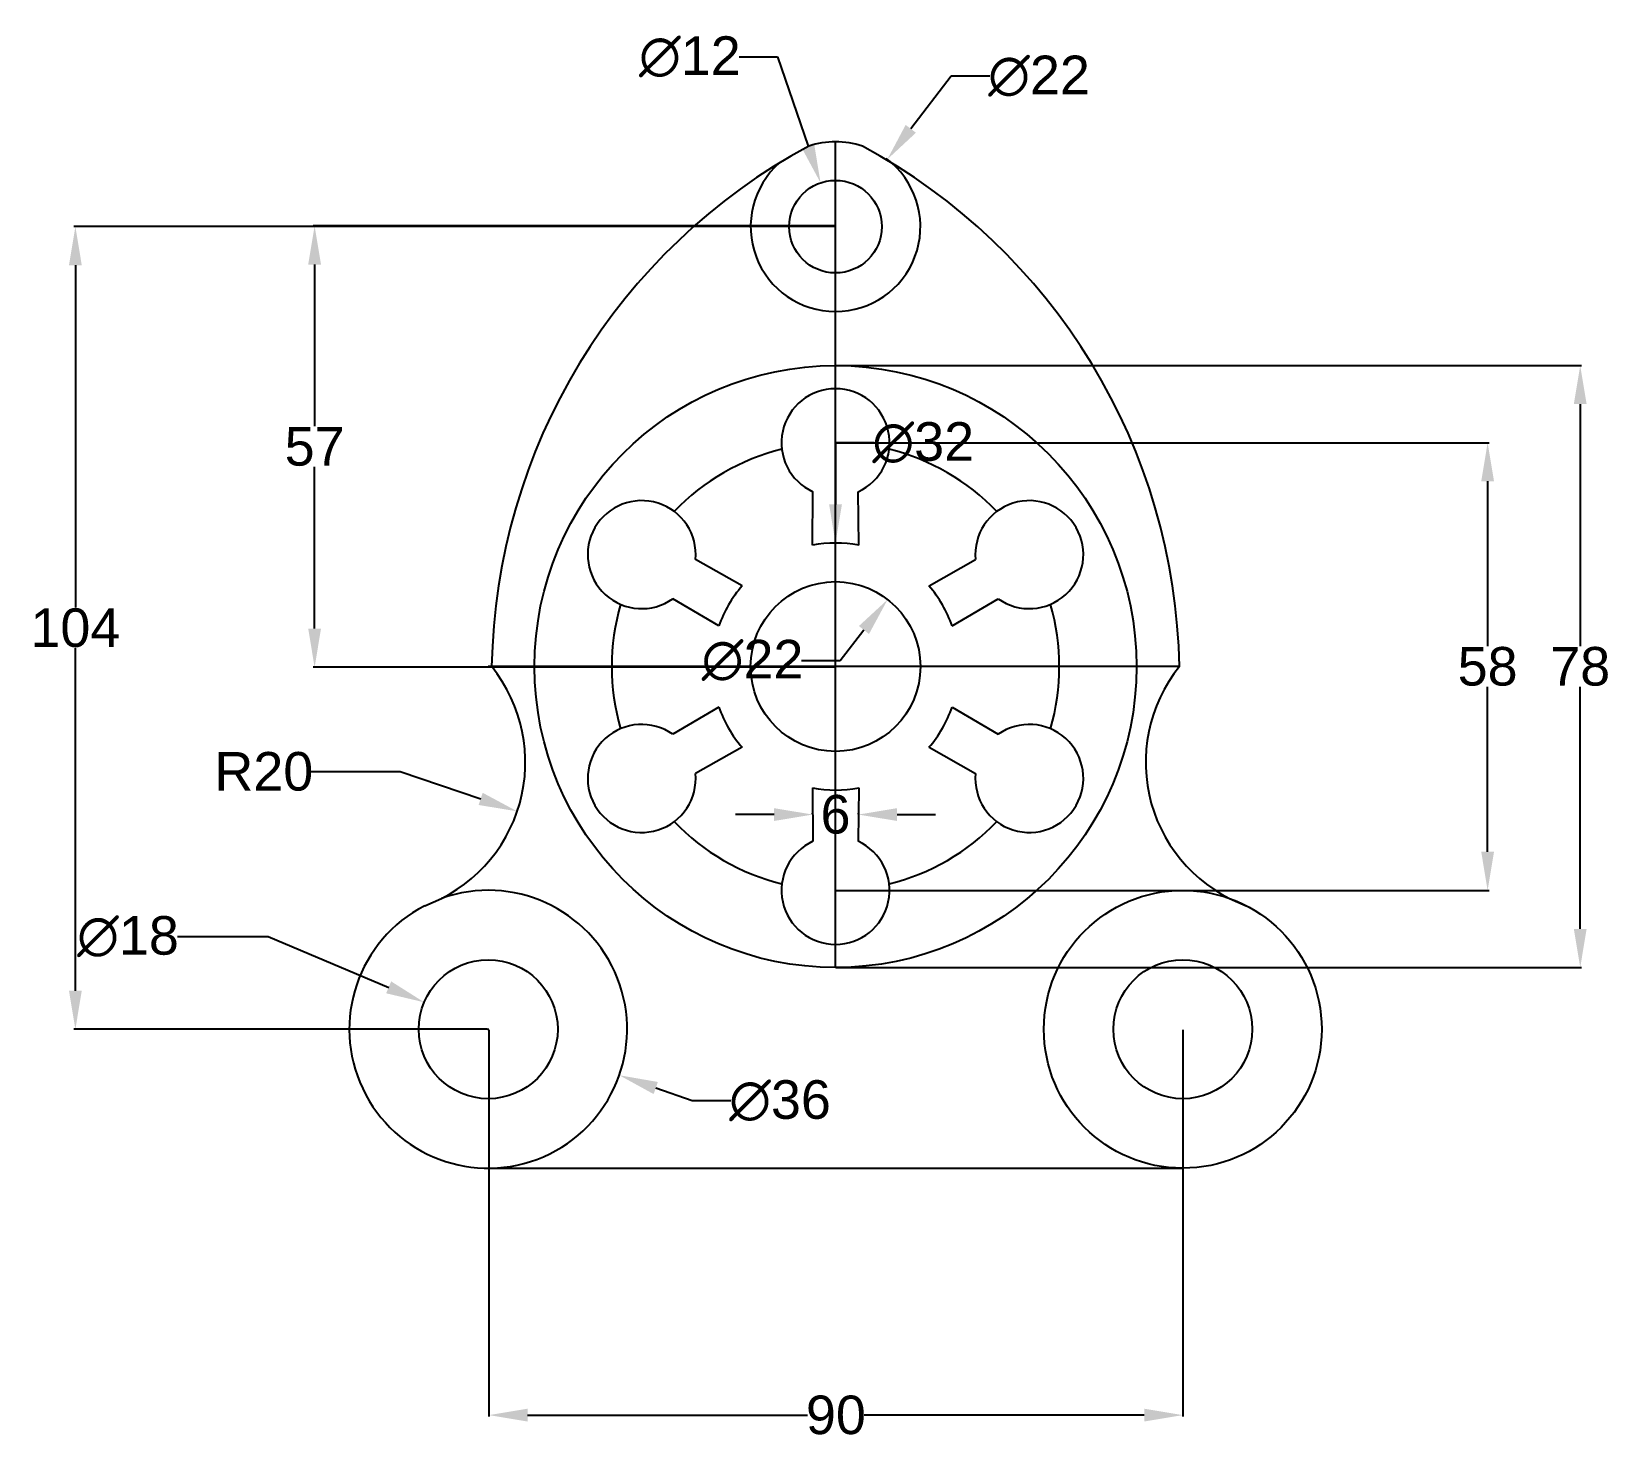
# Model space of a CAD drawing. Header units: inches. Extents: x 8 to 213, y -6 to 177.
import ezdxf

# ---------------------------------------------------------------- set-up
doc = ezdxf.new("R2010")
doc.units = ezdxf.units.IN
doc.header["$MEASUREMENT"] = 0
doc.styles.get("Standard").update_dxf_attribs({"font": 'arial.ttf'})
doc.dimstyles.get("Standard").update_dxf_attribs({"dimtxt": 5, "dimasz": 5, "dimexe": 0.18, "dimexo": 0.0625, "dimgap": 0.09, "dimtad": 0, "dimtih": 1, "dimtoh": 1, "dimdec": 0, "dimzin": 0, "dimdsep": 46, "dimtxsty": 'Standard', "dimcen": 0.09, "dimadec": 0, "dimazin": 0, "dimtfac": 1, "dimtdec": 0, "dimtofl": 0, "dimtmove": 0, "dimatfit": 3, "dimfxl": 1, "dimtolj": 1, "dimtzin": 0, "dimarcsym": 0})

# ---------------------------------------------------------------- blocks, each defined once
blk = doc.blocks.new('*U3')
for p, q in [((-3, -3.46), (-2.93, 3.46)), ((3, -3.46), (2.93, 3.46))]:
    blk.add_line(p, q)
blk = doc.blocks.new('*U4')
at = {"color": 0, "linetype": 'ByBlock', "lineweight": -2, "transparency": 16777216}
blk.add_blockref('*U3', (112.5, 113.68), dxfattribs=at)
for p, rotation in [((95.89, 104.09), 60.00000000000001), ((129.11, 104.09), 299.9999999999999), ((95.89, 84.91), 120), ((129.11, 84.91), 240), ((112.5, 75.32), 180)]:
    blk.add_blockref('*U3', p, dxfattribs=dict(at, rotation=rotation))
blk = doc.blocks.new('*U5')
blk.add_arc((0, -0.32), 7, 294.7751, 245.2249)
blk = doc.blocks.new('*U6')
at = {"color": 0, "linetype": 'ByBlock', "lineweight": -2, "transparency": 16777216}
blk.add_blockref('*U5', (112.5, 123.82), dxfattribs=at)
for p, rotation in [((87.11, 109.16), 59.99999999999999), ((137.89, 109.16), 299.9999999999999), ((87.11, 79.84), 120), ((137.89, 79.84), 240), ((112.5, 65.18), 180)]:
    blk.add_blockref('*U5', p, dxfattribs=dict(at, rotation=rotation))
blk = doc.blocks.new('*D13')
at = {"color": 0, "lineweight": -2, "transparency": 16777216}
for p, q in [((44.48, 80.89), (56.1, 80.89)), ((56.1, 80.89), (66.52, 77.35))]:
    blk.add_line(p, q, dxfattribs=at)
at = {"color": 0, "transparency": 16777216}
blk.add_solid([(66.78, 78.14), (66.25, 76.56), (71.25, 75.74)], dxfattribs=at)
at = {"layer": 'Defpoints', "color": 0, "transparency": 16777216}
for p in [(52.52, 82.11), (71.25, 75.74)]:
    blk.add_point(p, dxfattribs=at)
at = {"color": 0, "transparency": 16777216, "insert": (38.42, 80.89), "char_height": 5, "attachment_point": 5}
blk.add_mtext('\\A1;R20', dxfattribs=at)
blk = doc.blocks.new('*D18')
at = {"color": 0, "lineweight": -2, "transparency": 16777216}
for p, q in [((27.22, 59.5), (39, 59.5)), ((39, 59.5), (54.6, 52.93)), ((67.41, 47.5), (67.59, 47.5)), ((67.5, 47.41), (67.5, 47.59))]:
    blk.add_line(p, q, dxfattribs=at)
at = {"color": 0, "transparency": 16777216}
blk.add_solid([(54.92, 53.7), (54.27, 52.16), (59.21, 50.99)], dxfattribs=at)
at = {"layer": 'Defpoints', "color": 0, "transparency": 16777216}
for p in [(59.21, 50.99), (75.79, 44.01)]:
    blk.add_point(p, dxfattribs=at)
at = {"color": 0, "transparency": 16777216, "insert": (20.82, 59.5), "char_height": 5, "attachment_point": 5}
blk.add_mtext('\\A1;∅18', dxfattribs=at)
blk = doc.blocks.new('*D19')
at = {"color": 0, "lineweight": -2, "transparency": 16777216}
for p, q in [((67.41, 47.5), (67.59, 47.5)), ((67.5, 47.41), (67.5, 47.59)), ((93.92, 38.23), (89.2, 39.88)), ((98.92, 38.23), (93.92, 38.23))]:
    blk.add_line(p, q, dxfattribs=at)
at = {"color": 0, "transparency": 16777216}
blk.add_solid([(89.48, 40.67), (88.93, 39.1), (84.48, 41.54)], dxfattribs=at)
at = {"layer": 'Defpoints', "color": 0, "transparency": 16777216}
for p in [(50.52, 53.46), (84.48, 41.54)]:
    blk.add_point(p, dxfattribs=at)
at = {"color": 0, "transparency": 16777216, "insert": (105.31, 38.23), "char_height": 5, "attachment_point": 5}
blk.add_mtext('\\A1;∅36', dxfattribs=at)
blk = doc.blocks.new('*D20')
at = {"color": 0, "lineweight": -2, "transparency": 16777216}
for p, q in [((113.11, 95.29), (116.18, 99.24)), ((108.11, 95.29), (113.11, 95.29))]:
    blk.add_line(p, q, dxfattribs=at)
at = {"color": 0, "transparency": 16777216}
blk.add_solid([(115.53, 99.75), (116.84, 98.72), (119.25, 103.18)], dxfattribs=at)
at = {"layer": 'Defpoints', "color": 0, "transparency": 16777216}
for p in [(119.25, 103.18), (105.75, 85.82)]:
    blk.add_point(p, dxfattribs=at)
at = {"color": 0, "transparency": 16777216, "insert": (101.75, 95.29), "char_height": 5, "attachment_point": 5}
blk.add_mtext('\\A1;∅22', dxfattribs=at)
blk = doc.blocks.new('*D21')
at = {"color": 0, "lineweight": -2, "transparency": 16777216}
for p, q in [((117.5, 123.5), (112.5, 123.5)), ((112.5, 123.5), (112.5, 115.5)), ((112.41, 94.5), (112.59, 94.5)), ((112.5, 94.41), (112.5, 94.59))]:
    blk.add_line(p, q, dxfattribs=at)
at = {"color": 0, "transparency": 16777216}
blk.add_solid([(111.67, 115.5), (113.33, 115.5), (112.5, 110.5)], dxfattribs=at)
at = {"layer": 'Defpoints', "color": 0, "transparency": 16777216}
for p in [(112.5, 110.5), (112.5, 78.5)]:
    blk.add_point(p, dxfattribs=at)
at = {"color": 0, "transparency": 16777216, "insert": (123.87, 123.5), "char_height": 5, "attachment_point": 5}
blk.add_mtext('\\A1;∅32', dxfattribs=at)
blk = doc.blocks.new('*D22')
at = {"color": 0, "lineweight": -2, "transparency": 16777216}
for p, q in [((104.53, 75.32), (99.53, 75.32)), ((109.53, 75.38), (109.53, 75.5)), ((115.47, 75.38), (115.47, 75.5)), ((120.47, 75.32), (125.47, 75.32))]:
    blk.add_line(p, q, dxfattribs=at)
at = {"color": 0, "transparency": 16777216}
for points in [[(104.53, 76.15), (104.53, 74.49), (109.53, 75.32)], [(120.47, 76.15), (120.47, 74.49), (115.47, 75.32)]]:
    blk.add_solid(points, dxfattribs=at)
at = {"layer": 'Defpoints', "color": 0, "transparency": 16777216}
for p in [(109.53, 75.32), (115.47, 75.32), (115.47, 75.32)]:
    blk.add_point(p, dxfattribs=at)
at = {"color": 0, "transparency": 16777216, "insert": (112.5, 75.32), "char_height": 5, "attachment_point": 5}
blk.add_mtext('\\A1;6', dxfattribs=at)
blk = doc.blocks.new('*D23')
at = {"color": 0, "lineweight": -2, "transparency": 16777216}
for p, q in [((112.56, 133.5), (209.18, 133.5)), ((209, 128.5), (209, 97.14)), ((209, 60.5), (209, 91.86)), ((112.56, 55.5), (209.18, 55.5))]:
    blk.add_line(p, q, dxfattribs=at)
at = {"color": 0, "transparency": 16777216}
for points in [[(208.17, 128.5), (209.83, 128.5), (209, 133.5)], [(208.17, 60.5), (209.83, 60.5), (209, 55.5)]]:
    blk.add_solid(points, dxfattribs=at)
at = {"layer": 'Defpoints', "color": 0, "transparency": 16777216}
for p in [(112.5, 133.5), (112.5, 55.5), (209, 55.5)]:
    blk.add_point(p, dxfattribs=at)
at = {"color": 0, "transparency": 16777216, "insert": (209, 94.5), "char_height": 5, "attachment_point": 5}
blk.add_mtext('\\A1;78', dxfattribs=at)
blk = doc.blocks.new('*D24')
at = {"color": 0, "lineweight": -2, "transparency": 16777216}
for p, q in [((112.56, 123.5), (197.18, 123.5)), ((197, 118.5), (197, 97.14)), ((197, 70.5), (197, 91.86)), ((112.56, 65.5), (197.18, 65.5))]:
    blk.add_line(p, q, dxfattribs=at)
at = {"color": 0, "transparency": 16777216}
for points in [[(196.17, 118.5), (197.83, 118.5), (197, 123.5)], [(196.17, 70.5), (197.83, 70.5), (197, 65.5)]]:
    blk.add_solid(points, dxfattribs=at)
at = {"layer": 'Defpoints', "color": 0, "transparency": 16777216}
for p in [(112.5, 123.5), (112.5, 65.5), (197, 65.5)]:
    blk.add_point(p, dxfattribs=at)
at = {"color": 0, "transparency": 16777216, "insert": (197, 94.5), "char_height": 5, "attachment_point": 5}
blk.add_mtext('\\A1;58', dxfattribs=at)
blk = doc.blocks.new('*D25')
at = {"color": 0, "lineweight": -2, "transparency": 16777216}
for p, q in [((127.5, 171), (122.26, 164.18)), ((132.5, 171), (127.5, 171)), ((112.41, 151.5), (112.59, 151.5)), ((112.5, 151.41), (112.5, 151.59))]:
    blk.add_line(p, q, dxfattribs=at)
blk.add_arc((112.5, 151.5), 11, 48.9676, 53.369, dxfattribs=at)
at = {"color": 0, "transparency": 16777216}
blk.add_solid([(121.59, 164.69), (122.92, 163.67), (119.21, 160.22)], dxfattribs=at)
at = {"layer": 'Defpoints', "color": 0, "transparency": 16777216}
for p in [(119.21, 160.22), (105.79, 142.78)]:
    blk.add_point(p, dxfattribs=at)
at = {"color": 0, "transparency": 16777216, "insert": (138.87, 171), "char_height": 5, "attachment_point": 5}
blk.add_mtext('\\A1;∅22', dxfattribs=at)
blk = doc.blocks.new('*D26')
at = {"color": 0, "lineweight": -2, "transparency": 16777216}
for p, q in [((100, 173.5), (105, 173.5)), ((105, 173.5), (108.95, 161.91)), ((112.41, 151.5), (112.59, 151.5)), ((112.5, 151.41), (112.5, 151.59))]:
    blk.add_line(p, q, dxfattribs=at)
at = {"color": 0, "transparency": 16777216}
blk.add_solid([(109.74, 162.18), (108.16, 161.64), (110.56, 157.18)], dxfattribs=at)
at = {"layer": 'Defpoints', "color": 0, "transparency": 16777216}
for p in [(110.56, 157.18), (114.44, 145.82)]:
    blk.add_point(p, dxfattribs=at)
at = {"color": 0, "transparency": 16777216, "insert": (93.63, 173.5), "char_height": 5, "attachment_point": 5}
blk.add_mtext('\\A1;∅12', dxfattribs=at)
blk = doc.blocks.new('*D27')
at = {"color": 0, "lineweight": -2, "transparency": 16777216}
for p, q in [((112.44, 151.59), (44.82, 151.59)), ((45, 146.59), (45, 125.63)), ((45, 99.41), (45, 120.37)), ((112.44, 94.41), (44.82, 94.41))]:
    blk.add_line(p, q, dxfattribs=at)
at = {"color": 0, "transparency": 16777216}
for points in [[(44.17, 146.59), (45.83, 146.59), (45, 151.59)], [(44.17, 99.41), (45.83, 99.41), (45, 94.41)]]:
    blk.add_solid(points, dxfattribs=at)
at = {"layer": 'Defpoints', "color": 0, "transparency": 16777216}
for p in [(45, 151.59), (112.5, 151.59), (112.5, 94.41)]:
    blk.add_point(p, dxfattribs=at)
at = {"color": 0, "transparency": 16777216, "insert": (45, 123), "char_height": 5, "attachment_point": 5}
blk.add_mtext('\\A1;57', dxfattribs=at)
blk = doc.blocks.new('*D28')
at = {"color": 0, "lineweight": -2, "transparency": 16777216}
for p, q in [((112.35, 151.5), (13.82, 151.5)), ((14, 146.5), (14, 102.14)), ((14, 52.5), (14, 96.86)), ((67.35, 47.5), (13.82, 47.5))]:
    blk.add_line(p, q, dxfattribs=at)
at = {"color": 0, "transparency": 16777216}
for points in [[(13.17, 146.5), (14.83, 146.5), (14, 151.5)], [(13.17, 52.5), (14.83, 52.5), (14, 47.5)]]:
    blk.add_solid(points, dxfattribs=at)
at = {"layer": 'Defpoints', "color": 0, "transparency": 16777216}
for p in [(14, 151.5), (112.41, 151.5), (67.41, 47.5)]:
    blk.add_point(p, dxfattribs=at)
at = {"color": 0, "transparency": 16777216, "insert": (14, 99.5), "char_height": 5, "attachment_point": 5}
blk.add_mtext('\\A1;104', dxfattribs=at)
blk = doc.blocks.new('*D29')
at = {"color": 0, "lineweight": -2, "transparency": 16777216}
for p, q in [((67.59, 47.44), (67.59, -2.68)), ((157.5, 47.44), (157.5, -2.68)), ((72.59, -2.5), (108.88, -2.5)), ((152.5, -2.5), (116.21, -2.5))]:
    blk.add_line(p, q, dxfattribs=at)
at = {"color": 0, "transparency": 16777216}
for points in [[(72.59, -1.67), (72.59, -3.33), (67.59, -2.5)], [(152.5, -1.67), (152.5, -3.33), (157.5, -2.5)]]:
    blk.add_solid(points, dxfattribs=at)
at = {"layer": 'Defpoints', "color": 0, "transparency": 16777216}
for p in [(67.59, 47.5), (157.5, 47.5), (157.5, -2.5)]:
    blk.add_point(p, dxfattribs=at)
at = {"color": 0, "transparency": 16777216, "insert": (112.55, -2.5), "char_height": 5, "attachment_point": 5}
blk.add_mtext('\\A1;90', dxfattribs=at)

msp = doc.modelspace()

# ---------------------------------------------------------------- linework, layer by layer
for p, q in [((112.5, 55.5), (112.5, 162.5)), ((157.06, 94.5), (67.5, 94.5)), ((67.5, 29.5), (157.5, 29.5))]:
    msp.add_line(p, q)
for centre, radius in [((112.5, 151.5), 6), ((112.5, 94.5), 39), ((112.5, 94.5), 11), ((157.5, 47.5), 18), ((67.5, 47.5), 9), ((157.5, 47.5), 9)]:
    msp.add_circle(centre, radius)
for centre, radius, start, end in [((146.05, 93.15), 78.12, 118.293, 179.01), ((112.5, 151.5), 11, 71.5651, 108.4349), ((78.95, 93.15), 78.12, 0.99, 61.707), ((112.5, 151.5), 11, 131.3579, 48.6421), ((112.5, 94.5), 29, 103.8638, 136.1362), ((112.5, 94.5), 29, 43.8638, 76.1362), ((112.5, 94.5), 16, 79.1827, 100.8173), ((112.5, 94.5), 16, 139.1827, 160.8173), ((112.5, 94.5), 16, 19.1827, 40.8173), ((112.5, 94.5), 29, 163.8638, 196.1362), ((112.5, 94.5), 29, 343.8638, 16.1362), ((52.52, 82.11), 19.79, 289.9405, 38.7781), ((172.48, 82.11), 19.79, 141.2219, 250.0595), ((112.5, 94.5), 16, 199.1827, 220.8173), ((112.5, 94.5), 16, 319.1827, 340.8173), ((112.5, 94.5), 16, 259.1827, 280.8173), ((112.5, 94.5), 29, 223.8638, 256.1362), ((112.5, 94.5), 29, 283.8638, 316.1362), ((67.5, 47.5), 18, 117.2285, 109.5952)]:
    msp.add_arc(centre, radius, start, end)

# ---------------------------------------------------------------- block references
for name in ['*U6', '*U4']:
    msp.add_blockref(name, (0, 0))

# ---------------------------------------------------------------- dimensions: what is measured, and where the dimension line sits
for p1, p2, picture, middle in [((114.44, 145.82), (110.56, 157.18), '*D26', (93.63, 173.5)), ((105.79, 142.78), (119.21, 160.22), '*D25', (138.87, 171)), ((112.5, 78.5), (112.5, 110.5), '*D21', (123.87, 123.5)), ((105.75, 85.82), (119.25, 103.18), '*D20', (101.75, 95.29)), ((75.79, 44.01), (59.21, 50.99), '*D18', (20.82, 59.5))]:
    dim = msp.add_diameter_dim_2p(p1=p1, p2=p2, dimstyle='Standard')
    dim.commit()
    dim.dimension.update_dxf_attribs({"geometry": picture, "text_midpoint": middle, "dimtype": 163})
for base, p1, p2, picture, middle in [((14, 151.5), (67.41, 47.5), (112.41, 151.5), '*D28', (14, 99.5)), ((45, 151.59), (112.5, 94.41), (112.5, 151.59), '*D27', (45, 123)), ((209, 55.5), (112.5, 133.5), (112.5, 55.5), '*D23', (209, 94.5)), ((197, 65.5), (112.5, 123.5), (112.5, 65.5), '*D24', (197, 94.5))]:
    dim = msp.add_linear_dim(base=base, p1=p1, p2=p2, angle=90, dimstyle='Standard')
    dim.commit()
    dim.dimension.update_dxf_attribs({"geometry": picture, "text_midpoint": middle})
dim = msp.add_radius_dim(center=(52.52, 82.11), mpoint=(71.25, 75.74), dimstyle='Standard')
dim.commit()
dim.dimension.update_dxf_attribs({"geometry": '*D13', "text_midpoint": (38.42, 80.89), "dimtype": 164})
for base, p1, p2, picture, middle in [((115.47, 75.32), (109.53, 75.32), (115.47, 75.32), '*D22', (112.5, 75.32)), ((157.5, -2.5), (67.59, 47.5), (157.5, 47.5), '*D29', (112.55, -2.5))]:
    dim = msp.add_linear_dim(base=base, p1=p1, p2=p2, dimstyle='Standard')
    dim.commit()
    dim.dimension.update_dxf_attribs({"geometry": picture, "text_midpoint": middle})
dim = msp.add_diameter_dim_2p(p1=(50.52, 53.46), p2=(84.48, 41.54), dimstyle='Standard')
dim.commit()
dim.dimension.update_dxf_attribs({"geometry": '*D19', "text_midpoint": (105.31, 38.23)})

doc.saveas('drawing.dxf')
